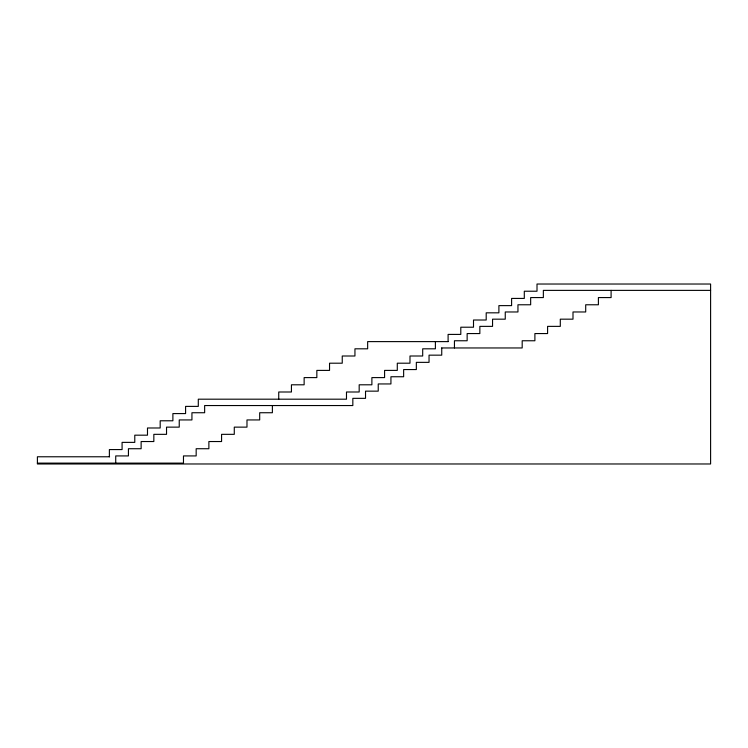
<?xml version="1.0" encoding="UTF-8"?>
<svg xmlns="http://www.w3.org/2000/svg" width="748" height="748" viewBox="0 0 748 748"><rect width="100%" height="100%" fill="white"/><g stroke="black" fill="none" stroke-linecap="round" stroke-linejoin="round"><path stroke-width="1.12" d="M710.6 290.383L543.357 290.383L543.357 297.573L530.659 297.573L530.659 304.773L517.953 304.773L517.953 311.972L505.255 311.972L505.255 319.172L492.549 319.172L492.549 326.371L479.851 326.371L479.851 333.561L467.145 333.561L467.145 340.761L454.447 340.761L454.447 347.96M448.164 341.612L367.651 341.612L367.651 348.811L354.945 348.811L354.945 356.001L342.247 356.001L342.247 363.201L329.541 363.201L329.541 370.4L316.843 370.4L316.843 377.6L304.137 377.6L304.137 384.799L291.44 384.799L291.44 391.999L278.733 391.999L278.733 399.189M441.675 347.96L522.188 347.96L522.188 340.761L534.895 340.761L534.895 333.561L547.592 333.561L547.592 326.371L560.299 326.371L560.299 319.172L572.996 319.172L572.996 311.972L585.703 311.972L585.703 304.773L598.4 304.773L598.4 297.573L611.097 297.573L611.097 290.383M109.591 456.776L37.4 456.776L37.4 463.975L710.6 463.975L710.6 284.025L537.008 284.025L537.008 291.224L524.301 291.224L524.301 298.424L511.604 298.424L511.604 305.623L498.897 305.623L498.897 312.823L486.2 312.823L486.2 320.013L473.503 320.013L473.503 327.213L460.796 327.213L460.796 334.412L448.099 334.412L448.099 341.612M37.4 463.124L183.475 463.124L183.475 455.925L196.172 455.925L196.172 448.725L208.879 448.725L208.879 441.535L221.576 441.535L221.576 434.336L234.283 434.336L234.283 427.136L246.98 427.136L246.98 419.937L259.687 419.937L259.687 412.737L272.384 412.737L272.384 405.547M441.741 347.96L441.741 355.16L429.043 355.16L429.043 362.359L416.337 362.359L416.337 369.559L403.639 369.559L403.639 376.749L390.933 376.749L390.933 383.948L378.236 383.948L378.236 391.148L365.529 391.148L365.529 398.347L352.832 398.347L352.832 405.547L204.643 405.547L204.643 412.737L191.937 412.737L191.937 419.937L179.239 419.937L179.239 427.136L166.533 427.136L166.533 434.336L153.836 434.336L153.836 441.535L141.129 441.535L141.129 448.725L128.432 448.725L128.432 455.925L115.725 455.925L115.725 463.124M435.392 341.612L435.392 348.811L422.695 348.811L422.695 356.001L409.988 356.001L409.988 363.201L397.291 363.201L397.291 370.4L384.584 370.4L384.584 377.6L371.887 377.6L371.887 384.799L359.18 384.799L359.18 391.999L346.483 391.999L346.483 399.189L198.295 399.189L198.295 406.388L185.588 406.388L185.588 413.588L172.891 413.588L172.891 420.787L160.184 420.787L160.184 427.987L147.487 427.987L147.487 435.177L134.78 435.177L134.78 442.377L122.083 442.377L122.083 449.576L109.376 449.576L109.376 456.776"/></g></svg>
